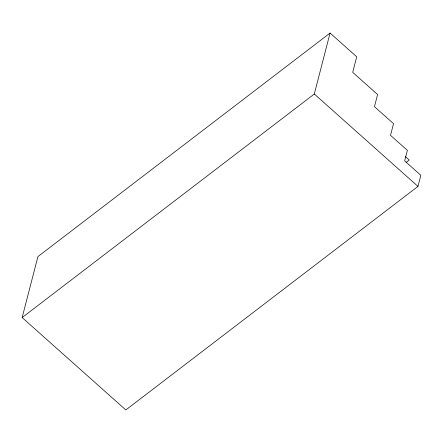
<?xml version="1.0" encoding="UTF-8"?>
<svg xmlns="http://www.w3.org/2000/svg" width="443" height="443" viewBox="0 0 443 443"><rect width="100%" height="100%" fill="white"/><g stroke="black" fill="none" stroke-linecap="round" stroke-linejoin="round"><path stroke-width="0.66" d="M22.15 317.57L37.915 256.602L330.074 33.042L356.726 56.798L352.706 72.342L377.602 94.531L374.462 106.68L393.534 123.675L390.521 135.325L407.383 150.354L404.664 160.87L420.85 175.295L417.976 186.398L125.823 409.958L22.15 317.57L314.303 94.01L330.074 33.042M406.098 162.426L409.26 160.006L405.351 156.517M314.303 94.01L417.976 186.398"/></g></svg>
